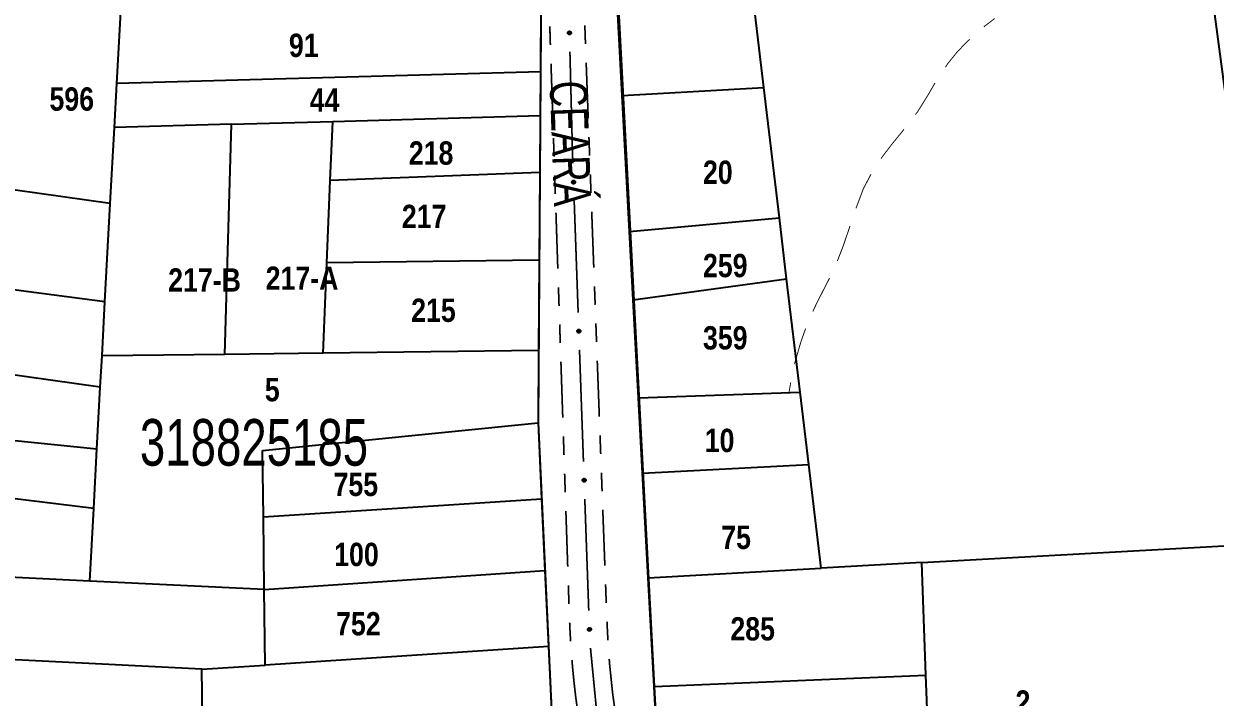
# Model space of a CAD drawing. Extents: x 203591 to 208218, y 4854879 to 4857795.
# Drawn here: x 205131.4 to 205259.2, y 4855762.9 to 4855835.1 of the extents above; entities that cross this region are included whole.
import ezdxf
from ezdxf.enums import TextEntityAlignment as Align

# ---------------------------------------------------------------- set-up
doc = ezdxf.new("R2010")
doc.units = 0
doc.header["$LTSCALE"] = 1.5
doc.header["$MEASUREMENT"] = 0
doc.linetypes.add('PHANTOMX2', pattern=[5, 2.5, -0.5, 0.5, -0.5, 0.5, -0.5])
doc.linetypes.add('TRACO_15', pattern=[3, 2, -1])
for name, color, linetype in [('CD-MALHA-LOTES', 40, 'CONTINUOUS'), ('CD_TXT_QUADRA', 7, 'CONTINUOUS'), ('RU-QUADRAS', 210, 'CONTINUOUS'), ('SV-CAMINHO-TRILHA', 20, 'CONTINUOUS'), ('SV-EIXO-RUA-N-PAV', 6, 'CONTINUOUS'), ('SV-RUA-NAO-PAV-S-GUIA-C-GUIA', 7, 'PHANTOMX2'), ('SV-TXT-RUA-N-PAV-S-GUIA-C-GUIA', 7, 'CONTINUOUS'), ('Th_NmrPorta', 7, 'CONTINUOUS')]:
    doc.layers.add(name, color=color, linetype=linetype)
doc.styles.add('ARIAL', font='ARIAL.TTF')
doc.styles.get("Standard").update_dxf_attribs({"font": 'swisscbo.ttf'})

msp = doc.modelspace()

# ---------------------------------------------------------------- linework, layer by layer
at = {"layer": 'CD-MALHA-LOTES', "linetype": 'Continuous', "flags": 128}
for points in [[(205195.59, 4855827.45), (205194.64, 4855845)], [(205186.87, 4855837.39), (205186.82, 4855829.98)], [(205210.76, 4855828.31), (205209.64, 4855837.64)], [(205141.39, 4855828.75), (205141.81, 4855836.41)], [(205186.82, 4855829.98), (205141.39, 4855828.75)], [(205186.82, 4855829.98), (205186.79, 4855825.3)], [(205141.13, 4855824.01), (205141.39, 4855828.75)], [(205195.59, 4855827.45), (205210.76, 4855828.31)], [(205212.43, 4855814.33), (205210.76, 4855828.31)], [(205196.37, 4855812.85), (205195.59, 4855827.45)], [(205153.68, 4855824.36), (205164.54, 4855824.67)], [(205164.28, 4855818.35), (205164.54, 4855824.67)], [(205164.54, 4855824.67), (205186.79, 4855825.3)], [(205186.79, 4855825.3), (205186.75, 4855819.21)], [(205140.69, 4855815.88), (205141.13, 4855824.01)], [(205153.68, 4855824.36), (205141.13, 4855824.01)], [(205152.97, 4855799.69), (205153.68, 4855824.36)], [(205140.69, 4855815.88), (205120.33, 4855818.74)], [(205163.91, 4855809.52), (205164.28, 4855818.35)], [(205186.75, 4855819.21), (205164.28, 4855818.35)], [(205186.75, 4855819.21), (205186.68, 4855809.8)], [(205140.12, 4855805.32), (205140.69, 4855815.88)], [(205196.37, 4855812.85), (205212.43, 4855814.33)], [(205213.21, 4855807.8), (205212.43, 4855814.33)], [(205196.77, 4855805.54), (205196.37, 4855812.85)], [(205163.51, 4855799.81), (205163.91, 4855809.52)], [(205186.68, 4855809.8), (205163.91, 4855809.52)], [(205186.68, 4855809.8), (205186.62, 4855800.09)], [(205140.12, 4855805.32), (205116.43, 4855808.45)], [(205196.77, 4855805.54), (205213.21, 4855807.8)], [(205214.66, 4855795.63), (205213.21, 4855807.8)], [(205139.8, 4855799.53), (205140.12, 4855805.32)], [(205197.33, 4855795.01), (205196.77, 4855805.54)], [(205139.62, 4855796.18), (205113.19, 4855799.89)], [(205139.62, 4855796.18), (205139.8, 4855799.53)], [(205152.97, 4855799.69), (205139.8, 4855799.53)], [(205163.51, 4855799.81), (205152.97, 4855799.69)], [(205186.62, 4855800.09), (205163.51, 4855799.81)], [(205186.62, 4855800.09), (205186.56, 4855792.35)], [(205139.26, 4855789.53), (205139.62, 4855796.18)], [(205197.33, 4855795.01), (205214.66, 4855795.63)], [(205215.59, 4855787.86), (205214.66, 4855795.63)], [(205197.77, 4855786.96), (205197.33, 4855795.01)], [(205139.26, 4855789.53), (205110.38, 4855792.47)], [(205157.02, 4855789.38), (205186.56, 4855792.35)], [(205186.56, 4855792.35), (205186.94, 4855784.19)], [(205138.91, 4855783.15), (205139.26, 4855789.53)], [(205157.11, 4855782.27), (205157.02, 4855789.38)], [(205197.77, 4855786.96), (205215.59, 4855787.86)], [(205216.92, 4855776.75), (205215.59, 4855787.86)], [(205138.91, 4855783.15), (205108.28, 4855786.92)], [(205198.37, 4855775.71), (205197.77, 4855786.96)], [(205157.11, 4855782.27), (205186.94, 4855784.19)], [(205186.94, 4855784.19), (205187.29, 4855776.49)], [(205138.48, 4855775.38), (205138.91, 4855783.15)], [(205157.2, 4855774.46), (205157.11, 4855782.27)], [(205227.7, 4855777.35), (205266.64, 4855779.52)], [(205227.7, 4855777.35), (205216.92, 4855776.75)], [(205228.15, 4855765.29), (205227.7, 4855777.35)], [(205138.48, 4855775.38), (205104.54, 4855777.05)], [(205157.2, 4855774.46), (205187.29, 4855776.49)], [(205187.29, 4855776.49), (205187.67, 4855768.37)], [(205198.37, 4855775.71), (205216.92, 4855776.75)], [(205157.2, 4855774.46), (205138.48, 4855775.38)], [(205199, 4855764.07), (205198.37, 4855775.71)], [(205157.3, 4855766.37), (205157.2, 4855774.46)], [(205150.49, 4855765.92), (205101.26, 4855768.38)], [(205187.67, 4855768.37), (205157.3, 4855766.37)], [(205187.67, 4855768.37), (205188.16, 4855757.66)], [(205150.49, 4855765.92), (205157.3, 4855766.37)], [(205150.67, 4855752.87), (205150.49, 4855765.92)], [(205199, 4855764.07), (205228.15, 4855765.29)], [(205228.59, 4855753.58), (205228.15, 4855765.29)], [(205199.62, 4855752.5), (205199, 4855764.07)]]:
    msp.add_lwpolyline(points, dxfattribs=at)
at = {"layer": 'RU-QUADRAS', "color": 6, "linetype": 'Continuous'}
msp.add_lwpolyline([(205169.12, 4856057.33), (205170.85, 4856060.09), (205176.6, 4856059.81, -0.0134668589), (205229.83, 4856062.81), (205231.77, 4856042.45), (205248.46, 4855919.86), (205200.26, 4855913.77), (205201.8, 4855903.73), (205250.97, 4855909.51), (205256.68, 4855850.56), (205209.14, 4855841.88), (205209.64, 4855837.64), (205258.13, 4855843.47), (205266.64, 4855779.52), (205267.27, 4855779.59), (205270.6, 4855754.86), (205205.88, 4855693.36), (205201.22, 4855722.68), (205191.74, 4855902.55), (205190.12, 4855902.36), (205180.07, 4855980.53, -0.0081254696)], format="xyb", close=True, dxfattribs=at)
msp.add_lwpolyline([(205091.27, 4855703.71), (205093.97, 4855745.62), (205101.26, 4855768.38), (205126.9, 4855836.08), (205130.52, 4855852.01), (205131.96, 4855852.01), (205141.81, 4855921.17), (205179.18, 4855927.69), (205187, 4855856), (205186.56, 4855792.35), (205188.16, 4855757.66), (205191.05, 4855757.95), (205194.1, 4855722.1), (205192.36, 4855718.19), (205167.74, 4855715.73), (205167.88, 4855712.11)], close=True, dxfattribs=at)
at = {"layer": 'SV-CAMINHO-TRILHA', "linetype": 'TRACO_15', "ltscale": 0.75, "const_width": 0.1, "flags": 128}
for points in [[(205235.522545, 4855835.713519), (205234.350007, 4855834.810107)], [(205232.853545, 4855833.483304), (205232.476265, 4855833.148322)], [(205232.476265, 4855833.148322), (205231.451071, 4855832.059561)], [(205230.495881, 4855830.885046), (205230.228736, 4855830.478957)], [(205230.81995, 4855831.28391), (205230.495881, 4855830.885046)], [(205231.444364, 4855832.052439), (205230.81995, 4855831.28391)], [(205231.451071, 4855832.059561), (205231.444364, 4855832.052439)], [(205229.114736, 4855828.785565), (205228.626035, 4855827.944152)], [(205229.129554, 4855828.808089), (205229.114736, 4855828.785565)], [(205228.360163, 4855827.486392), (205227.584613, 4855826.236882)], [(205228.626035, 4855827.944152), (205228.360163, 4855827.486392)], [(205227.27, 4855825.73), (205227.022423, 4855825.411486)], [(205227.584613, 4855826.236882), (205227.27, 4855825.73)], [(205225.432957, 4855823.366594), (205224.535302, 4855822.279221)], [(205225.795026, 4855823.832405), (205225.432957, 4855823.366594)], [(205224.475158, 4855822.206366), (205223.327234, 4855820.685412)], [(205224.535302, 4855822.279221), (205224.475158, 4855822.206366)], [(205221.786452, 4855818.115803), (205221.44, 4855817.46)], [(205222.253564, 4855819.000001), (205221.786452, 4855818.115803)], [(205221.44, 4855817.46), (205220.646401, 4855815.345725)], [(205219.927587, 4855813.223495), (205219.35758, 4855811.559665)], [(205220.001331, 4855813.453187), (205219.927587, 4855813.223495)], [(205219.007624, 4855810.623086), (205218.711682, 4855809.86084)], [(205219.25502, 4855811.260296), (205219.007624, 4855810.623086)], [(205219.35758, 4855811.559665), (205219.25502, 4855811.260296)], [(205218.711682, 4855809.86084), (205218.637133, 4855809.694458)], [(205217.814614, 4855807.871567), (205216.90141, 4855806.092224)], [(205216.490213, 4855805.291023), (205216.024509, 4855804.295086)], [(205216.90141, 4855806.092224), (205216.490213, 4855805.291023)], [(205214.908337, 4855801.512164), (205214.741898, 4855801.045156)], [(205215.244048, 4855802.454129), (205214.908337, 4855801.512164)], [(205214.741898, 4855801.045156), (205214.325183, 4855799.59981)], [(205214.325183, 4855799.59981), (205214.074762, 4855798.731248)], [(205214.074762, 4855798.731248), (205214.053965, 4855798.637468)], [(205213.649399, 4855796.679321), (205213.496558, 4855795.786125)], [(205213.483305, 4855795.693245), (205213.47, 4855795.6)], [(205213.496558, 4855795.786125), (205213.483305, 4855795.693245)]]:
    msp.add_lwpolyline(points, dxfattribs=at)
at = {"layer": 'SV-EIXO-RUA-N-PAV', "flags": 128}
for points in [[(205190.026913, 4855834.303989), (205190.062841, 4855834.270804), (205190.086934, 4855834.234937), (205190.098418, 4855834.199238), (205190.10034, 4855834.165046), (205190.098367, 4855834.129844), (205190.088547, 4855834.094793), (205190.069031, 4855834.058303), (205190.035996, 4855834.022029), (205189.997631, 4855833.999764), (205189.963234, 4855833.986632), (205189.927696, 4855833.982575), (205189.893532, 4855833.985065), (205189.857459, 4855833.996469), (205189.820674, 4855834.016607), (205189.785003, 4855834.050709), (205189.761624, 4855834.086034), (205189.751423, 4855834.120855), (205189.74757, 4855834.156609), (205189.750016, 4855834.192523), (205189.759853, 4855834.226875), (205189.780196, 4855834.263876), (205189.814321, 4855834.298637), (205189.849287, 4855834.322356), (205189.883956, 4855834.333044), (205189.919241, 4855834.336044), (205189.954572, 4855834.334495), (205189.990218, 4855834.326091), (205190.026913, 4855834.303989)], [(205190.464211, 4855818.311189), (205190.500469, 4855818.278366), (205190.52492, 4855818.242742), (205190.53676, 4855818.20716), (205190.539025, 4855818.172989), (205190.537405, 4855818.137769), (205190.527937, 4855818.102621), (205190.508787, 4855818.065937), (205190.476116, 4855818.029334), (205190.437977, 4855818.006686), (205190.403713, 4855817.993211), (205190.368218, 4855817.988797), (205190.33403, 4855817.990945), (205190.297845, 4855818.001987), (205190.26086, 4855818.021756), (205190.224849, 4855818.055499), (205190.201118, 4855818.090588), (205190.190569, 4855818.125306), (205190.186358, 4855818.161019), (205190.188443, 4855818.196955), (205190.197936, 4855818.231404), (205190.217908, 4855818.268607), (205190.251683, 4855818.303708), (205190.28641, 4855818.327776), (205190.32097, 4855818.338811), (205190.356223, 4855818.342164), (205190.391568, 4855818.340969), (205190.427296, 4855818.332922), (205190.464211, 4855818.311189)], [(205191.032334, 4855802.321279), (205191.068592, 4855802.288456), (205191.093042, 4855802.252831), (205191.104883, 4855802.217249), (205191.107148, 4855802.183078), (205191.105528, 4855802.147858), (205191.09606, 4855802.11271), (205191.07691, 4855802.076027), (205191.044239, 4855802.039424), (205191.006099, 4855802.016775), (205190.971836, 4855802.0033), (205190.936341, 4855801.998887), (205190.902153, 4855802.001034), (205190.865968, 4855802.012077), (205190.828983, 4855802.031846), (205190.792972, 4855802.065588), (205190.769241, 4855802.100678), (205190.758692, 4855802.135395), (205190.754481, 4855802.171108), (205190.756566, 4855802.207045), (205190.766059, 4855802.241494), (205190.78603, 4855802.278696), (205190.819805, 4855802.313798), (205190.854533, 4855802.337866), (205190.889093, 4855802.3489), (205190.924346, 4855802.352254), (205190.959691, 4855802.351058), (205190.995419, 4855802.343012), (205191.032334, 4855802.321279)], [(205191.600457, 4855786.331368), (205191.636715, 4855786.298545), (205191.661165, 4855786.262921), (205191.673006, 4855786.227339), (205191.675271, 4855786.193168), (205191.673651, 4855786.157948), (205191.664183, 4855786.1228), (205191.645033, 4855786.086117), (205191.612362, 4855786.049513), (205191.574222, 4855786.026865), (205191.539959, 4855786.01339), (205191.504464, 4855786.008977), (205191.470276, 4855786.011124), (205191.434091, 4855786.022166), (205191.397106, 4855786.041935), (205191.361095, 4855786.075678), (205191.337364, 4855786.110767), (205191.326814, 4855786.145485), (205191.322604, 4855786.181198), (205191.324689, 4855786.217134), (205191.334182, 4855786.251583), (205191.354153, 4855786.288786), (205191.387928, 4855786.323887), (205191.422656, 4855786.347956), (205191.457216, 4855786.35899), (205191.492469, 4855786.362344), (205191.527813, 4855786.361148), (205191.563542, 4855786.353101), (205191.600457, 4855786.331368)], [(205192.16858, 4855770.341458), (205192.204838, 4855770.308635), (205192.229288, 4855770.27301), (205192.241129, 4855770.237428), (205192.243394, 4855770.203257), (205192.241773, 4855770.168038), (205192.232306, 4855770.132889), (205192.213156, 4855770.096206), (205192.180485, 4855770.059603), (205192.142345, 4855770.036954), (205192.108082, 4855770.023479), (205192.072586, 4855770.019066), (205192.038399, 4855770.021214), (205192.002214, 4855770.032256), (205191.965228, 4855770.052025), (205191.929218, 4855770.085768), (205191.905487, 4855770.120857), (205191.894937, 4855770.155574), (205191.890727, 4855770.191287), (205191.892812, 4855770.227224), (205191.902305, 4855770.261673), (205191.922276, 4855770.298875), (205191.956051, 4855770.333977), (205191.990778, 4855770.358045), (205192.025338, 4855770.369079), (205192.060592, 4855770.372433), (205192.095936, 4855770.371237), (205192.131665, 4855770.363191), (205192.16858, 4855770.341458)]]:
    msp.add_lwpolyline(points, close=True, dxfattribs=at)
for points in [[(205189.750016, 4855834.192523), (205189.761624, 4855834.086034)], [(205189.75568, 4855834.205376), (205189.772661, 4855834.074773)], [(205189.759853, 4855834.226875), (205189.785003, 4855834.050709)], [(205189.772543, 4855834.239931), (205189.802176, 4855834.041401)], [(205189.780196, 4855834.263876), (205189.820674, 4855834.016607)], [(205189.798886, 4855834.277457), (205189.838477, 4855834.009568)], [(205189.814321, 4855834.298637), (205189.857459, 4855833.996469)], [(205189.830858, 4855834.308301), (205189.874326, 4855833.995468)], [(205189.849287, 4855834.322356), (205189.893532, 4855833.985065)], [(205189.865941, 4855834.324211), (205189.910036, 4855833.986824)], [(205189.883956, 4855834.333044), (205189.927696, 4855833.982575)], [(205189.901234, 4855834.331936), (205189.942808, 4855833.986295)], [(205189.919241, 4855834.336044), (205189.963234, 4855833.986632)], [(205189.938098, 4855834.331511), (205189.982088, 4855833.998216)], [(205189.954572, 4855834.334495), (205189.997631, 4855833.999764)], [(205189.972374, 4855834.325561), (205190.017137, 4855834.01549)], [(205189.990218, 4855834.326091), (205190.035996, 4855834.022029)], [(205190.006789, 4855834.314154), (205190.050543, 4855834.043641)], [(205190.026913, 4855834.303989), (205190.069031, 4855834.058303)], [(205190.045749, 4855834.285118), (205190.07818, 4855834.08393)], [(205190.062841, 4855834.270804), (205190.088547, 4855834.094793)], [(205190.076663, 4855834.250417), (205190.092245, 4855834.121143)], [(205190.086934, 4855834.234937), (205190.098367, 4855834.129844)], [(205190.188443, 4855818.196955), (205190.201118, 4855818.090588)], [(205190.193979, 4855818.209865), (205190.212267, 4855818.079438)], [(205190.197936, 4855818.231404), (205190.224849, 4855818.055499)], [(205190.210495, 4855818.244587), (205190.242115, 4855818.046364)], [(205190.217908, 4855818.268607), (205190.26086, 4855818.021756)], [(205190.23646, 4855818.282374), (205190.278733, 4855818.014896)], [(205190.251683, 4855818.303708), (205190.297845, 4855818.001987)], [(205190.268122, 4855818.313538), (205190.314721, 4855818.001155)], [(205190.28641, 4855818.327776), (205190.33403, 4855817.990945)], [(205190.303044, 4855818.329798), (205190.350515, 4855817.992869)], [(205190.32097, 4855818.338811), (205190.368218, 4855817.988797)], [(205190.338257, 4855818.337876), (205190.383292, 4855817.992669)], [(205190.356223, 4855818.342164), (205190.403713, 4855817.993211)], [(205190.375125, 4855818.33782), (205190.42245, 4855818.004983)], [(205190.391568, 4855818.340969), (205190.437977, 4855818.006686)], [(205190.409458, 4855818.332213), (205190.457324, 4855818.022607)], [(205190.427296, 4855818.332922), (205190.476116, 4855818.029334)], [(205190.443986, 4855818.321152), (205190.490447, 4855818.051091)], [(205190.464211, 4855818.311189), (205190.508787, 4855818.065937)], [(205190.483235, 4855818.292508), (205190.517679, 4855818.091655)], [(205190.500469, 4855818.278366), (205190.527937, 4855818.102621)], [(205190.514495, 4855818.258118), (205190.531371, 4855818.129007)], [(205190.52492, 4855818.242742), (205190.537405, 4855818.137769)], [(205190.756566, 4855802.207045), (205190.769241, 4855802.100678)], [(205190.762102, 4855802.219955), (205190.78039, 4855802.089528)], [(205190.766059, 4855802.241494), (205190.792972, 4855802.065588)], [(205190.778618, 4855802.254676), (205190.810238, 4855802.056454)], [(205190.78603, 4855802.278696), (205190.828983, 4855802.031846)], [(205190.804583, 4855802.292464), (205190.846856, 4855802.024985)], [(205190.819805, 4855802.313798), (205190.865968, 4855802.012077)], [(205190.836245, 4855802.323627), (205190.882844, 4855802.011245)], [(205190.854533, 4855802.337866), (205190.902153, 4855802.001034)], [(205190.871167, 4855802.339887), (205190.918638, 4855802.002959)], [(205190.889093, 4855802.3489), (205190.936341, 4855801.998887)], [(205190.90638, 4855802.347965), (205190.951415, 4855802.002758)], [(205190.924346, 4855802.352254), (205190.971836, 4855802.0033)], [(205190.943248, 4855802.34791), (205190.990573, 4855802.015072)], [(205190.959691, 4855802.351058), (205191.006099, 4855802.016775)], [(205190.977581, 4855802.342303), (205191.025447, 4855802.032696)], [(205190.995419, 4855802.343012), (205191.044239, 4855802.039424)], [(205191.012109, 4855802.331241), (205191.05857, 4855802.061181)], [(205191.032334, 4855802.321279), (205191.07691, 4855802.076027)], [(205191.051357, 4855802.302597), (205191.085801, 4855802.101744)], [(205191.068592, 4855802.288456), (205191.09606, 4855802.11271)], [(205191.082618, 4855802.268208), (205191.099494, 4855802.139096)], [(205191.093042, 4855802.252831), (205191.105528, 4855802.147858)], [(205191.324689, 4855786.217134), (205191.337364, 4855786.110767)], [(205191.330225, 4855786.230044), (205191.348512, 4855786.099617)], [(205191.334182, 4855786.251583), (205191.361095, 4855786.075678)], [(205191.346741, 4855786.264766), (205191.378361, 4855786.066543)], [(205191.354153, 4855786.288786), (205191.397106, 4855786.041935)], [(205191.372706, 4855786.302554), (205191.414979, 4855786.035075)], [(205191.387928, 4855786.323887), (205191.434091, 4855786.022166)], [(205191.404368, 4855786.333717), (205191.450967, 4855786.021334)], [(205191.422656, 4855786.347956), (205191.470276, 4855786.011124)], [(205191.43929, 4855786.349977), (205191.486761, 4855786.013049)], [(205191.457216, 4855786.35899), (205191.504464, 4855786.008977)], [(205191.474503, 4855786.358055), (205191.519538, 4855786.012848)], [(205191.492469, 4855786.362344), (205191.539959, 4855786.01339)], [(205191.51137, 4855786.357999), (205191.558696, 4855786.025162)], [(205191.527813, 4855786.361148), (205191.574222, 4855786.026865)], [(205191.545704, 4855786.352392), (205191.59357, 4855786.042786)], [(205191.563542, 4855786.353101), (205191.612362, 4855786.049513)], [(205191.580232, 4855786.341331), (205191.626692, 4855786.07127)], [(205191.600457, 4855786.331368), (205191.645033, 4855786.086117)], [(205191.61948, 4855786.312687), (205191.653924, 4855786.111834)], [(205191.636715, 4855786.298545), (205191.664183, 4855786.1228)], [(205191.650741, 4855786.278298), (205191.667616, 4855786.149186)], [(205191.661165, 4855786.262921), (205191.673651, 4855786.157948)], [(205191.892812, 4855770.227224), (205191.905487, 4855770.120857)], [(205191.898347, 4855770.240134), (205191.916635, 4855770.109707)], [(205191.902305, 4855770.261673), (205191.929218, 4855770.085768)], [(205191.914864, 4855770.274855), (205191.946484, 4855770.076633)], [(205191.922276, 4855770.298875), (205191.965228, 4855770.052025)], [(205191.940829, 4855770.312643), (205191.983102, 4855770.045165)], [(205191.956051, 4855770.333977), (205192.002214, 4855770.032256)], [(205191.972491, 4855770.343806), (205192.01909, 4855770.031424)], [(205191.990778, 4855770.358045), (205192.038399, 4855770.021214)], [(205192.007413, 4855770.360066), (205192.054884, 4855770.023138)], [(205192.025338, 4855770.369079), (205192.072586, 4855770.019066)], [(205192.042626, 4855770.368145), (205192.08766, 4855770.022937)], [(205192.060592, 4855770.372433), (205192.108082, 4855770.023479)], [(205192.079493, 4855770.368089), (205192.126819, 4855770.035252)], [(205192.095936, 4855770.371237), (205192.142345, 4855770.036954)], [(205192.113827, 4855770.362482), (205192.161693, 4855770.052875)], [(205192.131665, 4855770.363191), (205192.180485, 4855770.059603)], [(205192.148355, 4855770.35142), (205192.194815, 4855770.08136)], [(205192.16858, 4855770.341458), (205192.213156, 4855770.096206)], [(205192.187603, 4855770.322776), (205192.222047, 4855770.121923)], [(205192.204838, 4855770.308635), (205192.232306, 4855770.132889)], [(205192.218864, 4855770.288387), (205192.235739, 4855770.159275)], [(205192.229288, 4855770.27301), (205192.241773, 4855770.168038)]]:
    msp.add_lwpolyline(points, dxfattribs=at)
at = {"layer": 'SV-EIXO-RUA-N-PAV', "const_width": 0.18, "flags": 128}
for points in [[(205189.971526, 4855832.158199), (205190.226498, 4855822.16145)], [(205190.226498, 4855822.16145), (205190.25, 4855821.24)], [(205190.25, 4855821.24), (205190.288286, 4855820.162429)], [(205190.430317, 4855816.164952), (205190.856409, 4855804.172519)], [(205190.99844, 4855800.175041), (205191.424532, 4855788.182609)], [(205191.566563, 4855784.185131), (205191.992655, 4855772.192698)], [(205192.177149, 4855768.198033), (205192.853263, 4855761.230761)]]:
    msp.add_lwpolyline(points, dxfattribs=at)
at = {"layer": 'SV-RUA-NAO-PAV-S-GUIA-C-GUIA', "const_width": 0.18, "flags": 128}
for points in [[(205187.817594, 4855834.873655), (205187.845047, 4855833.874032)], [(205191.589068, 4855834.469206), (205191.574571, 4855834.979868)], [(205187.845047, 4855833.874032), (205187.846701, 4855833.813808)], [(205187.846701, 4855833.813808), (205187.86, 4855833.4)], [(205187.86, 4855833.4), (205187.877461, 4855832.874559)], [(205191.605675, 4855833.980356), (205191.589068, 4855834.469206)], [(205191.639629, 4855832.980932), (205191.605675, 4855833.980356)], [(205187.943884, 4855830.875662), (205188.143155, 4855824.878972)], [(205191.936762, 4855824.986452), (205191.713886, 4855830.982311)], [(205188.209579, 4855822.880075), (205188.276003, 4855820.881179)], [(205192.085346, 4855820.989213), (205192.011054, 4855822.987832)], [(205188.342426, 4855818.882282), (205188.40885, 4855816.883385)], [(205192.23393, 4855816.991973), (205192.159638, 4855818.990593)], [(205188.475274, 4855814.884489), (205188.674545, 4855808.887799)], [(205192.531098, 4855808.997495), (205192.308222, 4855814.993354)], [(205188.740968, 4855806.888902), (205188.807392, 4855804.890005)], [(205192.679682, 4855805.000255), (205192.60539, 4855806.998875)], [(205188.873816, 4855802.891109), (205188.940239, 4855800.892212)], [(205192.828266, 4855801.003016), (205192.753974, 4855803.001635)], [(205189.006663, 4855798.893315), (205189.205934, 4855792.896625)], [(205193.125434, 4855793.008537), (205192.902558, 4855799.004396)], [(205189.272358, 4855790.897729), (205189.338781, 4855788.898832)], [(205193.274018, 4855789.011298), (205193.199726, 4855791.009917)], [(205189.405205, 4855786.899935), (205189.471629, 4855784.901039)], [(205193.422602, 4855785.014058), (205193.34831, 4855787.012678)], [(205189.538052, 4855782.902142), (205189.737323, 4855776.905452)], [(205193.719769, 4855777.019579), (205193.496893, 4855783.015439)], [(205189.803747, 4855774.906555), (205189.870171, 4855772.907659)], [(205193.868353, 4855773.02234), (205193.794061, 4855775.02096)], [(205189.943909, 4855770.909029), (205189.959789, 4855770.51086)], [(205193.954793, 4855770.855588), (205193.947875, 4855771.023925)], [(205193.996376, 4855770.025107), (205193.954793, 4855770.855588)], [(205189.959789, 4855770.51086), (205189.991978, 4855769.910208)], [(205189.991978, 4855769.910208), (205190.040105, 4855769.012171)], [(205194.029884, 4855769.355912), (205193.996376, 4855770.025107)], [(205190.040105, 4855769.012171), (205190.046927, 4855768.911728)], [(205194.050238, 4855769.026574), (205194.029884, 4855769.355912)], [(205190.191353, 4855766.916996), (205190.26583, 4855766.018475)], [(205194.236773, 4855766.360011), (205194.185547, 4855767.031207)], [(205190.26583, 4855766.018475), (205190.373515, 4855764.925369)], [(205194.270505, 4855766.034905), (205194.236773, 4855766.360011)], [(205194.546439, 4855763.375473), (205194.270505, 4855766.034905)], [(205190.373515, 4855764.925369), (205190.412994, 4855764.524631)], [(205190.412994, 4855764.524631), (205190.481129, 4855763.931207)], [(205190.481129, 4855763.931207), (205190.584195, 4855763.033564)], [(205194.590933, 4855763.052229), (205194.546439, 4855763.375473)], [(205194.760879, 4855761.817598), (205194.590933, 4855763.052229)], [(205190.584195, 4855763.033564), (205190.727496, 4855761.94651)]]:
    msp.add_lwpolyline(points, dxfattribs=at)

# ---------------------------------------------------------------- texts
at = {"layer": 'CD_TXT_QUADRA', "style": 'ARIAL', "width": 0.7}
msp.add_text('318825185', height=5, dxfattribs=at).set_placement((205143.86, 4855787.75))
at = {"layer": 'SV-TXT-RUA-N-PAV-S-GUIA-C-GUIA', "style": 'ARIAL', "width": 0.7}
msp.add_text('CEARÁ', height=4, rotation=272, dxfattribs=at).set_placement((205187.803189, 4855828.975075))
at = {"layer": 'Th_NmrPorta', "color": 1}
for s, p in [('91', (205159.838745, 4855832.832445)), ('596', (205134.166142, 4855827.074384)), ('44', (205162.078745, 4855826.962445)), ('218', (205172.698745, 4855821.282445)), ('20', (205204.238745, 4855819.222445)), ('217', (205171.948745, 4855814.482445)), ('259', (205204.238745, 4855809.212445)), ('217-A', (205157.350914, 4855807.860366)), ('217-B', (205146.895234, 4855807.663823)), ('215', (205172.950366, 4855804.419086)), ('359', (205204.238745, 4855801.462445)), ('5', (205157.260366, 4855795.899086)), ('10', (205204.428745, 4855790.462445)), ('755', (205164.628745, 4855785.742445)), ('75', (205206.198745, 4855780.062445)), ('100', (205164.698745, 4855778.232445)), ('752', (205164.899885, 4855770.798675)), ('285', (205207.178745, 4855770.252445)), ('2', (205237.750366, 4855762.399086))]:
    msp.add_text(s, height=2.5, dxfattribs=at).set_placement(p, align=Align.MIDDLE_LEFT)

doc.saveas('drawing.dxf')
